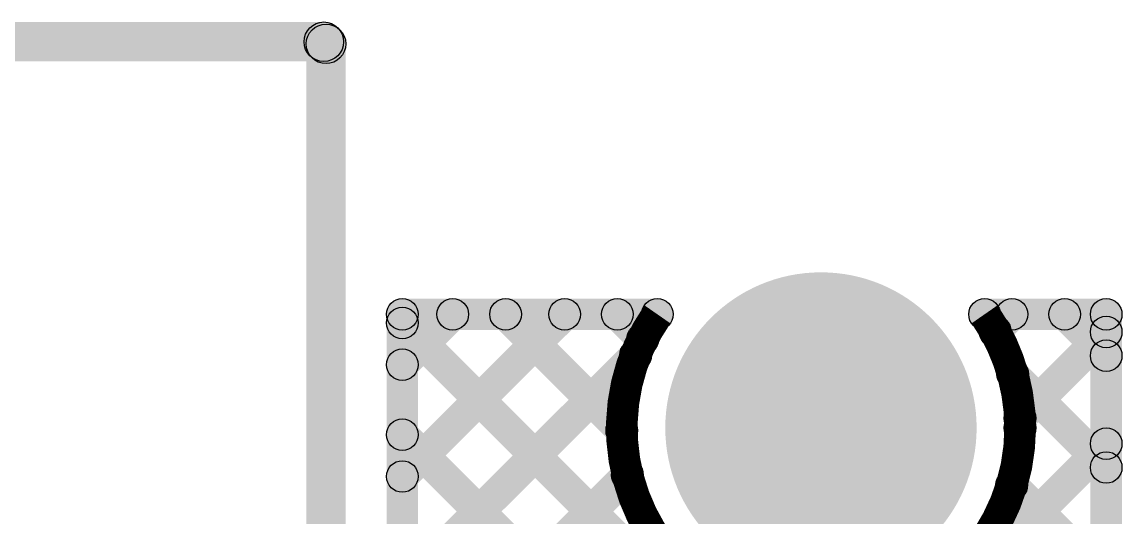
# Model space of a CAD drawing. Header units: millimetres. Extents: x 3.07 to 5.81, y 1.29 to 3.84.
# Drawn here: x 5.4988 to 5.777, y 3.6897 to 3.815 of the extents above; entities that cross this region are included whole.
import ezdxf

# ---------------------------------------------------------------- set-up
doc = ezdxf.new("R2010")
doc.units = ezdxf.units.MM
doc.header["$MEASUREMENT"] = 0
for name, color, linetype in [('BottomLayer', 5, 'Continuous'), ('BottomSolder', 6, 'Continuous'), ('MultiLayer', 9, 'Continuous'), ('PadHoleLayer', 156, 'Continuous'), ('TopLayer', 1, 'Continuous'), ('TopOverlay', 2, 'Continuous'), ('TopSolder', 216, 'Continuous')]:
    doc.layers.add(name, color=color, linetype=linetype)

# ---------------------------------------------------------------- blocks, each defined once
blk = doc.blocks.new('ESP32_WROOM_32__16MB__16')
at = {"layer": 'TopOverlay'}
for points in [[(-0.35564, 0.63969), (-0.35564, 0.64969), (0.36481, 0.64969), (0.36481, 0.63969)], [(0.36127, 0.64115), (0.36834, 0.64822), (0.36889, 0.64767), (0.36182, 0.6406)], [(0.37035, 0.39469), (0.36035, 0.39469), (0.36035, 0.64414), (0.37035, 0.64414)]]:
    blk.add_hatch(color=2, dxfattribs=at).paths.add_polyline_path(points)
h = blk.add_hatch(color=2, dxfattribs=at)
edge = h.paths.add_edge_path()
edge.add_arc((0.36481, 0.64469), 0.005, 0, 360)
h = blk.add_hatch(color=2, dxfattribs=at)
edge = h.paths.add_edge_path()
edge.add_arc((0.36481, 0.64469), 0.005, 0, 360)
h = blk.add_hatch(color=2, dxfattribs=at)
edge = h.paths.add_edge_path()
edge.add_arc((0.36535, 0.64414), 0.005, 0, 360)
h = blk.add_hatch(color=2, dxfattribs=at)
edge = h.paths.add_edge_path()
edge.add_arc((0.36535, 0.64414), 0.005, 0, 360)
for centre in [(0.36481, 0.64469), (0.36481, 0.64469), (0.36535, 0.64414), (0.36535, 0.64414)]:
    blk.add_circle(centre, 0.005, dxfattribs=at)

msp = doc.modelspace()

# ---------------------------------------------------------------- hatches: boundary and pattern name
at = {"layer": 'BottomLayer'}
h = msp.add_hatch(color=5, dxfattribs=at)
edge = h.paths.add_edge_path()
edge.add_arc((5.74224, 3.741), 0.004, 0, 360)
h = msp.add_hatch(color=5, dxfattribs=at)
edge = h.paths.add_edge_path()
edge.add_arc((5.74224, 3.741), 0.004, 0, 360)
for points in [[(5.74224, 3.737), (5.74224, 3.745), (5.773, 3.745), (5.773, 3.737)], [(5.74773, 3.73389), (5.74208, 3.73955), (5.74636, 3.74383), (5.75201, 3.73817)], [(5.75969, 3.73817), (5.76534, 3.74383), (5.77583, 3.73335), (5.77017, 3.72769)], [(5.75401, 3.71189), (5.74836, 3.71754), (5.77017, 3.73936), (5.77583, 3.7337)], [(5.777, 3.47646), (5.769, 3.47646), (5.769, 3.741), (5.777, 3.741)], [(5.74654, 3.72303), (5.7522, 3.72869), (5.77583, 3.70506), (5.77017, 3.6994)], [(5.68583, 3.61542), (5.68017, 3.62108), (5.77017, 3.71108), (5.77583, 3.70542)], [(5.7463, 3.69499), (5.75196, 3.70065), (5.77583, 3.67678), (5.77017, 3.67112)]]:
    msp.add_hatch(color=5, dxfattribs=at).paths.add_polyline_path(points)
h = msp.add_hatch(color=5, dxfattribs=at)
edge = h.paths.add_edge_path()
edge.add_arc((5.74918, 3.741), 0.004, 0, 360)
h = msp.add_hatch(color=5, dxfattribs=at)
edge = h.paths.add_edge_path()
edge.add_arc((5.76252, 3.741), 0.004, 0, 360)
h = msp.add_hatch(color=5, dxfattribs=at)
edge = h.paths.add_edge_path()
edge.add_arc((5.773, 3.741), 0.004, 0, 360)
h = msp.add_hatch(color=5, dxfattribs=at)
edge = h.paths.add_edge_path()
edge.add_arc((5.773, 3.741), 0.004, 0, 360)
h = msp.add_hatch(color=5, dxfattribs=at)
edge = h.paths.add_edge_path()
edge.add_arc((5.70087, 3.71226), 0.03, 0, 360)
h = msp.add_hatch(color=5, dxfattribs=at)
edge = h.paths.add_edge_path()
edge.add_arc((5.74491, 3.73672), 0.004, 0, 360)
h = msp.add_hatch(color=5, dxfattribs=at)
edge = h.paths.add_edge_path()
edge.add_arc((5.773, 3.73653), 0.004, 0, 360)
h = msp.add_hatch(color=5, dxfattribs=at)
edge = h.paths.add_edge_path()
edge.add_arc((5.773, 3.73052), 0.004, 0, 360)
h = msp.add_hatch(color=5, dxfattribs=at)
edge = h.paths.add_edge_path()
edge.add_arc((5.74937, 3.72586), 0.004, 0, 360)
h = msp.add_hatch(color=5, dxfattribs=at)
edge = h.paths.add_edge_path()
edge.add_arc((5.75118, 3.71472), 0.004, 0, 360)
h = msp.add_hatch(color=5, dxfattribs=at)
edge = h.paths.add_edge_path()
edge.add_arc((5.75124, 3.71226), 0.004, 0, 360)
h = msp.add_hatch(color=5, dxfattribs=at)
edge = h.paths.add_edge_path()
edge.add_arc((5.75124, 3.71226), 0.004, 0, 360)
h = msp.add_hatch(color=5, dxfattribs=at)
edge = h.paths.add_edge_path()
edge.add_arc((5.773, 3.70825), 0.004, 0, 360)
h = msp.add_hatch(color=5, dxfattribs=at)
edge = h.paths.add_edge_path()
edge.add_arc((5.773, 3.70223), 0.004, 0, 360)
h = msp.add_hatch(color=5, dxfattribs=at)
edge = h.paths.add_edge_path()
edge.add_arc((5.74913, 3.69782), 0.004, 0, 360)
at = {"layer": 'BottomSolder'}
h = msp.add_hatch(color=6, dxfattribs=at)
edge = h.paths.add_edge_path()
edge.add_arc((5.70087, 3.71226), 0.034, 0, 360)
at = {"layer": 'MultiLayer'}
h = msp.add_hatch(color=9, dxfattribs=at)
edge = h.paths.add_edge_path()
edge.add_arc((5.70087, 3.71226), 0.03, 0, 360)
at = {"layer": 'PadHoleLayer'}
h = msp.add_hatch(color=156, dxfattribs=at)
edge = h.paths.add_edge_path()
edge.add_arc((5.70087, 3.71226), 0.03937, 0, 360)
at = {"layer": 'TopLayer'}
h = msp.add_hatch(color=1, dxfattribs=at)
edge = h.paths.add_edge_path()
edge.add_arc((5.595, 3.741), 0.004, 0, 360)
h = msp.add_hatch(color=1, dxfattribs=at)
edge = h.paths.add_edge_path()
edge.add_arc((5.595, 3.741), 0.004, 0, 360)
for points in [[(5.595, 3.737), (5.595, 3.745), (5.65951, 3.745), (5.65951, 3.737)], [(5.74224, 3.737), (5.74224, 3.745), (5.773, 3.745), (5.773, 3.737)], [(5.59783, 3.72541), (5.59217, 3.73107), (5.60493, 3.74383), (5.61059, 3.73817)], [(5.59783, 3.69713), (5.59217, 3.70278), (5.63322, 3.74383), (5.63888, 3.73817)], [(5.59217, 3.73598), (5.59783, 3.74164), (5.77583, 3.56364), (5.77017, 3.55798)], [(5.61827, 3.73817), (5.62392, 3.74383), (5.65334, 3.71442), (5.64768, 3.70876)], [(5.64655, 3.73817), (5.65221, 3.74383), (5.65857, 3.73746), (5.65292, 3.73181)], [(5.74773, 3.73389), (5.74208, 3.73955), (5.74636, 3.74383), (5.75201, 3.73817)], [(5.75969, 3.73817), (5.76534, 3.74383), (5.77583, 3.73335), (5.77017, 3.72769)], [(5.599, 3.495), (5.591, 3.495), (5.591, 3.741), (5.599, 3.741)], [(5.75401, 3.71189), (5.74836, 3.71754), (5.77017, 3.73936), (5.77583, 3.7337)], [(5.777, 3.47443), (5.769, 3.47443), (5.769, 3.741), (5.777, 3.741)], [(5.59783, 3.66884), (5.59217, 3.6745), (5.65115, 3.73348), (5.65681, 3.72782)], [(5.74654, 3.72303), (5.7522, 3.72869), (5.77583, 3.70506), (5.77017, 3.6994)], [(5.59217, 3.7077), (5.59783, 3.71336), (5.77583, 3.53536), (5.77017, 3.5297)], [(5.59783, 3.52742), (5.59217, 3.53308), (5.77017, 3.71108), (5.77583, 3.70542)], [(5.59783, 3.64056), (5.59217, 3.64621), (5.64911, 3.70315), (5.65477, 3.6975)], [(5.7463, 3.69499), (5.75196, 3.70065), (5.77583, 3.67678), (5.77017, 3.67112)]]:
    msp.add_hatch(color=1, dxfattribs=at).paths.add_polyline_path(points)
h = msp.add_hatch(color=1, dxfattribs=at)
edge = h.paths.add_edge_path()
edge.add_arc((5.60776, 3.741), 0.004, 0, 360)
h = msp.add_hatch(color=1, dxfattribs=at)
edge = h.paths.add_edge_path()
edge.add_arc((5.6211, 3.741), 0.004, 0, 360)
h = msp.add_hatch(color=1, dxfattribs=at)
edge = h.paths.add_edge_path()
edge.add_arc((5.63605, 3.741), 0.004, 0, 360)
h = msp.add_hatch(color=1, dxfattribs=at)
edge = h.paths.add_edge_path()
edge.add_arc((5.64938, 3.741), 0.004, 0, 360)
h = msp.add_hatch(color=1, dxfattribs=at)
edge = h.paths.add_edge_path()
edge.add_arc((5.65951, 3.741), 0.004, 0, 360)
h = msp.add_hatch(color=1, dxfattribs=at)
edge = h.paths.add_edge_path()
edge.add_arc((5.65951, 3.741), 0.004, 0, 360)
h = msp.add_hatch(color=1, dxfattribs=at)
edge = h.paths.add_edge_path()
edge.add_arc((5.74224, 3.741), 0.004, 0, 360)
h = msp.add_hatch(color=1, dxfattribs=at)
edge = h.paths.add_edge_path()
edge.add_arc((5.74224, 3.741), 0.004, 0, 360)
h = msp.add_hatch(color=1, dxfattribs=at)
edge = h.paths.add_edge_path()
edge.add_arc((5.74918, 3.741), 0.004, 0, 360)
h = msp.add_hatch(color=1, dxfattribs=at)
edge = h.paths.add_edge_path()
edge.add_arc((5.76252, 3.741), 0.004, 0, 360)
h = msp.add_hatch(color=1, dxfattribs=at)
edge = h.paths.add_edge_path()
edge.add_arc((5.773, 3.741), 0.004, 0, 360)
h = msp.add_hatch(color=1, dxfattribs=at)
edge = h.paths.add_edge_path()
edge.add_arc((5.773, 3.741), 0.004, 0, 360)
h = msp.add_hatch(color=1, dxfattribs=at)
edge = h.paths.add_edge_path()
edge.add_arc((5.595, 3.73881), 0.004, 0, 360)
h = msp.add_hatch(color=1, dxfattribs=at)
edge = h.paths.add_edge_path()
edge.add_arc((5.70087, 3.71226), 0.03, 0, 360)
h = msp.add_hatch(color=1, dxfattribs=at)
edge = h.paths.add_edge_path()
edge.add_arc((5.74491, 3.73672), 0.004, 0, 360)
h = msp.add_hatch(color=1, dxfattribs=at)
edge = h.paths.add_edge_path()
edge.add_arc((5.773, 3.73653), 0.004, 0, 360)
h = msp.add_hatch(color=1, dxfattribs=at)
edge = h.paths.add_edge_path()
edge.add_arc((5.65575, 3.73463), 0.004, 0, 360)
h = msp.add_hatch(color=1, dxfattribs=at)
edge = h.paths.add_edge_path()
edge.add_arc((5.65398, 3.73065), 0.004, 0, 360)
h = msp.add_hatch(color=1, dxfattribs=at)
edge = h.paths.add_edge_path()
edge.add_arc((5.773, 3.73052), 0.004, 0, 360)
h = msp.add_hatch(color=1, dxfattribs=at)
edge = h.paths.add_edge_path()
edge.add_arc((5.595, 3.72824), 0.004, 0, 360)
h = msp.add_hatch(color=1, dxfattribs=at)
edge = h.paths.add_edge_path()
edge.add_arc((5.74937, 3.72586), 0.004, 0, 360)
h = msp.add_hatch(color=1, dxfattribs=at)
edge = h.paths.add_edge_path()
edge.add_arc((5.75118, 3.71472), 0.004, 0, 360)
h = msp.add_hatch(color=1, dxfattribs=at)
edge = h.paths.add_edge_path()
edge.add_arc((5.595, 3.71053), 0.004, 0, 360)
h = msp.add_hatch(color=1, dxfattribs=at)
edge = h.paths.add_edge_path()
edge.add_arc((5.65051, 3.71159), 0.004, 0, 360)
h = msp.add_hatch(color=1, dxfattribs=at)
edge = h.paths.add_edge_path()
edge.add_arc((5.75124, 3.71226), 0.004, 0, 360)
h = msp.add_hatch(color=1, dxfattribs=at)
edge = h.paths.add_edge_path()
edge.add_arc((5.75124, 3.71226), 0.004, 0, 360)
h = msp.add_hatch(color=1, dxfattribs=at)
edge = h.paths.add_edge_path()
edge.add_arc((5.773, 3.70825), 0.004, 0, 360)
h = msp.add_hatch(color=1, dxfattribs=at)
edge = h.paths.add_edge_path()
edge.add_arc((5.773, 3.70223), 0.004, 0, 360)
h = msp.add_hatch(color=1, dxfattribs=at)
edge = h.paths.add_edge_path()
edge.add_arc((5.595, 3.69995), 0.004, 0, 360)
h = msp.add_hatch(color=1, dxfattribs=at)
edge = h.paths.add_edge_path()
edge.add_arc((5.65194, 3.70032), 0.004, 0, 360)
h = msp.add_hatch(color=1, dxfattribs=at)
edge = h.paths.add_edge_path()
edge.add_arc((5.74913, 3.69782), 0.004, 0, 360)
at = {"layer": 'TopSolder'}
h = msp.add_hatch(color=216, dxfattribs=at)
edge = h.paths.add_edge_path()
edge.add_arc((5.70087, 3.71226), 0.034, 0, 360)

# ---------------------------------------------------------------- linework, layer by layer
at = {"layer": 'BottomLayer', "const_width": 0.008}
for points in [[(5.74224, 3.741, -0.152987), (5.75124, 3.71226)], [(5.75124, 3.71226, -0.524926), (5.683, 3.66517)]]:
    msp.add_lwpolyline(points, format="xyb", dxfattribs=at)
at = {"layer": 'BottomLayer'}
for centre in [(5.74224, 3.741), (5.74224, 3.741), (5.74918, 3.741), (5.76252, 3.741), (5.773, 3.741), (5.773, 3.741), (5.74491, 3.73672), (5.773, 3.73653), (5.773, 3.73052), (5.74937, 3.72586), (5.75118, 3.71472), (5.75124, 3.71226), (5.75124, 3.71226), (5.773, 3.70825), (5.773, 3.70223), (5.74913, 3.69782)]:
    msp.add_circle(centre, 0.004, dxfattribs=at)
at = {"layer": 'TopLayer', "const_width": 0.008}
for points in [[(5.75124, 3.71226, -1.361234), (5.65951, 3.741)], [(5.74224, 3.741, -0.152987), (5.75124, 3.71226)]]:
    msp.add_lwpolyline(points, format="xyb", dxfattribs=at)
at = {"layer": 'TopLayer'}
for centre in [(5.595, 3.741), (5.595, 3.741), (5.60776, 3.741), (5.6211, 3.741), (5.63605, 3.741), (5.64938, 3.741), (5.65951, 3.741), (5.65951, 3.741), (5.74224, 3.741), (5.74224, 3.741), (5.74918, 3.741), (5.76252, 3.741), (5.773, 3.741), (5.773, 3.741), (5.595, 3.73881), (5.74491, 3.73672), (5.773, 3.73653), (5.65575, 3.73463), (5.65398, 3.73065), (5.773, 3.73052), (5.595, 3.72824), (5.74937, 3.72586), (5.75118, 3.71472), (5.595, 3.71053), (5.65051, 3.71159), (5.75124, 3.71226), (5.75124, 3.71226), (5.773, 3.70825), (5.773, 3.70223), (5.595, 3.69995), (5.65194, 3.70032), (5.74913, 3.69782)]:
    msp.add_circle(centre, 0.004, dxfattribs=at)

# ---------------------------------------------------------------- block references
msp.add_blockref('ESP32_WROOM_32__16MB__16', (5.21035, 3.16531))

doc.saveas('drawing.dxf')
